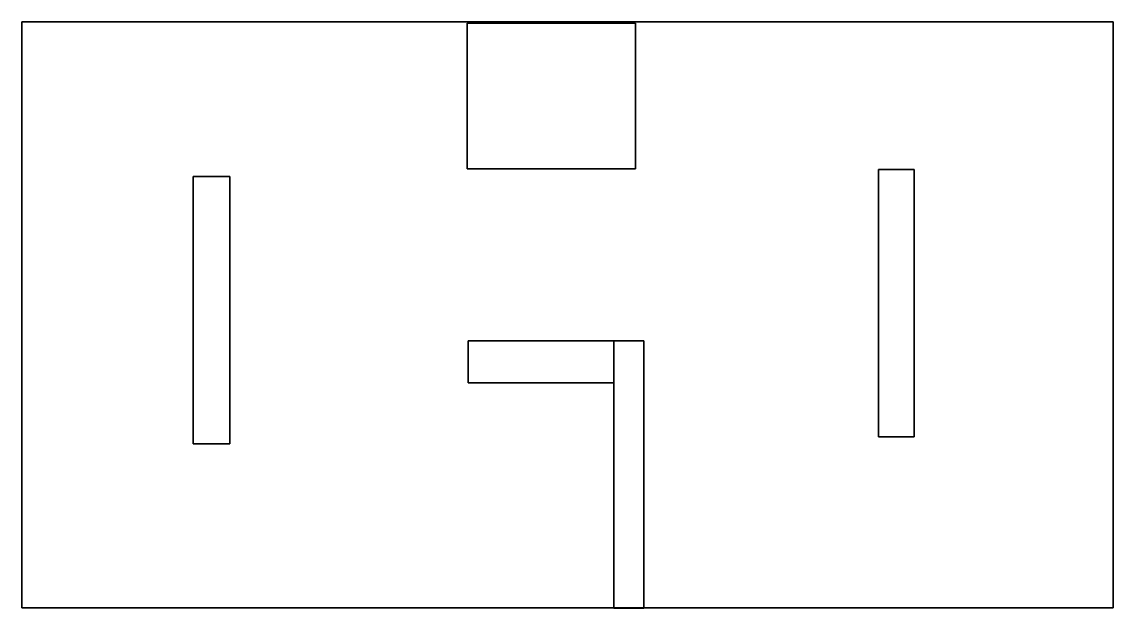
# Model space of a CAD drawing. Header units: metres. Extents: x -28.1 to 27, y -15 to 14.5.
import ezdxf

# ---------------------------------------------------------------- set-up
doc = ezdxf.new("R2010")
doc.units = ezdxf.units.M

msp = doc.modelspace()

# ---------------------------------------------------------------- linework, layer by layer
at = {"layer": 'layer1', "color": 1}
for points in [[(27.00912, 14.54539, 3.43633), (-28.05466, 14.5454, 3.43633), (-28.05466, 14.5454, 0.07773), (27.00912, 14.54539, 0.07773)], [(-28.05466, 14.5454, 3.43633), (-28.05466, -14.99019, 3.43633), (-28.05466, -14.99019, 0.07773), (-28.05466, 14.5454, 0.07773)], [(-28.05466, -14.99019, 0.07773), (27.00912, -14.9902, 0.07773), (27.00912, 14.54539, 0.07773), (-28.05466, 14.5454, 0.07773)], [(-28.05466, -14.99019, 3.43633), (-28.05466, 14.5454, 3.43633), (27.00912, 14.54539, 3.43633), (27.00912, -14.9902, 3.43633)], [(-5.5921, 14.47473, 5.16972), (-5.5921, 7.12954, 5.16972), (-5.5921, 7.12954, 3.43571), (-5.5921, 14.47473, 3.43571)], [(2.90408, 14.47473, 5.16972), (-5.5921, 14.47473, 5.16972), (-5.5921, 14.47473, 3.43571), (2.90408, 14.47473, 3.43571)], [(2.90408, 14.47473, 5.16972), (2.90408, 7.12954, 5.16972), (-5.5921, 7.12954, 5.16972), (-5.5921, 14.47473, 5.16972)], [(-5.5921, 14.47473, 3.43571), (-5.5921, 7.12954, 3.43571), (2.90408, 7.12954, 3.43571), (2.90408, 14.47473, 3.43571)], [(2.90408, 7.12954, 5.16972), (2.90408, 14.47473, 5.16972), (2.90408, 14.47473, 3.43571), (2.90408, 7.12954, 3.43571)], [(27.00912, -14.9902, 3.43633), (27.00912, 14.54539, 3.43633), (27.00912, 14.54539, 0.07773), (27.00912, -14.9902, 0.07773)], [(-17.55327, 6.7573, 9.43732), (-19.41459, 6.7573, 9.43732), (-19.41459, 6.7573, 3.43732), (-17.55327, 6.7573, 3.43732)], [(-19.41459, 6.7573, 9.43732), (-19.41459, -6.72469, 9.43732), (-19.41459, -6.72469, 3.43732), (-19.41459, 6.7573, 3.43732)], [(-17.55327, -6.72469, 9.43732), (-19.41459, -6.72469, 9.43732), (-19.41459, 6.7573, 9.43732), (-17.55327, 6.7573, 9.43732)], [(-17.55327, 6.7573, 3.43732), (-19.41459, 6.7573, 3.43732), (-19.41459, -6.72469, 3.43732), (-17.55327, -6.72469, 3.43732)], [(-17.55327, -6.72469, 9.43732), (-17.55327, 6.7573, 9.43732), (-17.55327, 6.7573, 3.43732), (-17.55327, -6.72469, 3.43732)], [(-5.5921, 7.12954, 5.16972), (2.90408, 7.12954, 5.16972), (2.90408, 7.12954, 3.43571), (-5.5921, 7.12954, 3.43571)], [(16.96271, 7.10563, 9.43732), (15.16565, 7.10563, 9.43732), (15.16565, 7.10563, 3.43732), (16.96271, 7.10563, 3.43732)], [(15.16565, 7.10563, 9.43732), (15.16565, -6.37637, 9.43732), (15.16565, -6.37637, 3.43732), (15.16565, 7.10563, 3.43732)], [(16.96271, -6.37637, 9.43732), (15.16565, -6.37637, 9.43732), (15.16565, 7.10563, 9.43732), (16.96271, 7.10563, 9.43732)], [(16.96271, 7.10563, 3.43732), (15.16565, 7.10563, 3.43732), (15.16565, -6.37637, 3.43732), (16.96271, -6.37637, 3.43732)], [(16.96271, -6.37637, 9.43732), (16.96271, 7.10563, 9.43732), (16.96271, 7.10563, 3.43732), (16.96271, -6.37637, 3.43732)], [(1.81076, -1.52986, 9.42883), (-5.53324, -1.52986, 9.42883), (-5.53324, -1.52986, 3.42883), (1.81076, -1.52986, 3.42883)], [(-5.53324, -1.52986, 9.42883), (-5.53324, -3.64786, 9.42883), (-5.53324, -3.64786, 3.42883), (-5.53324, -1.52986, 3.42883)], [(-5.53324, -1.52986, 9.42883), (1.81076, -1.52986, 9.42883), (1.81076, -3.64786, 9.42883), (-5.53324, -3.64786, 9.42883)], [(-5.53324, -3.64786, 3.42883), (1.81076, -3.64786, 3.42883), (1.81076, -1.52986, 3.42883), (-5.53324, -1.52986, 3.42883)], [(1.81076, -3.64786, 9.42883), (1.81076, -1.52986, 9.42883), (1.81076, -1.52986, 3.42883), (1.81076, -3.64786, 3.42883)], [(3.33454, -1.52711, 9.42883), (1.81469, -1.52711, 9.42883), (1.81469, -1.52711, 3.42883), (3.33454, -1.52711, 3.42883)], [(1.81469, -1.52711, 9.42883), (1.81469, -15.00911, 9.42883), (1.81469, -15.00911, 3.42883), (1.81469, -1.52711, 3.42883)], [(1.81469, -1.52711, 9.42883), (3.33454, -1.52711, 9.42883), (3.33454, -15.00911, 9.42883), (1.81469, -15.00911, 9.42883)], [(1.81469, -15.00911, 3.42883), (3.33454, -15.00911, 3.42883), (3.33454, -1.52711, 3.42883), (1.81469, -1.52711, 3.42883)], [(3.33454, -15.00911, 9.42883), (3.33454, -1.52711, 9.42883), (3.33454, -1.52711, 3.42883), (3.33454, -15.00911, 3.42883)], [(-5.53324, -3.64786, 9.42883), (1.81076, -3.64786, 9.42883), (1.81076, -3.64786, 3.42883), (-5.53324, -3.64786, 3.42883)], [(15.16565, -6.37637, 9.43732), (16.96271, -6.37637, 9.43732), (16.96271, -6.37637, 3.43732), (15.16565, -6.37637, 3.43732)], [(-19.41459, -6.72469, 9.43732), (-17.55327, -6.72469, 9.43732), (-17.55327, -6.72469, 3.43732), (-19.41459, -6.72469, 3.43732)], [(-28.05466, -14.99019, 0.07773), (-28.05466, -14.99019, 3.43633), (27.00912, -14.9902, 3.43633), (27.00912, -14.9902, 0.07773)], [(1.81469, -15.00911, 9.42883), (3.33454, -15.00911, 9.42883), (3.33454, -15.00911, 3.42883), (1.81469, -15.00911, 3.42883)]]:
    msp.add_3dface(points, dxfattribs=at)

doc.saveas('drawing.dxf')
